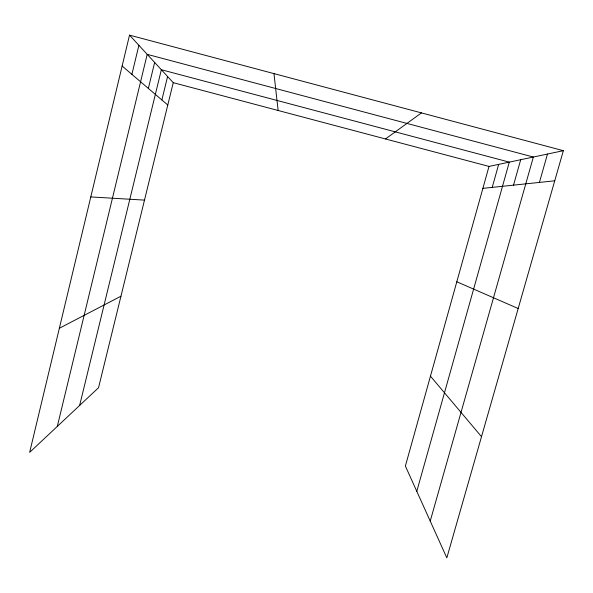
<?xml version="1.0" encoding="UTF-8"?>
<svg xmlns="http://www.w3.org/2000/svg" width="593" height="593" viewBox="0 0 593 593"><rect width="100%" height="100%" fill="white"/><g stroke="black" fill="none" stroke-linecap="round" stroke-linejoin="round"><path stroke-width="0.89" d="M129.526 35.135L29.65 452.37L98.549 387.696L173.26 82.672L129.526 35.135L563.35 150.689L446.825 557.865L405.382 466.054L489.003 166.425L563.35 150.689M131.898 74.362L138.888 45.305M57.306 426.411L147.205 54.348L533.366 157.034L430.229 521.084M148.354 88.416L154.654 62.443M79.64 405.449L161.355 69.729L509.298 162.134L416.79 491.315M161.874 99.965L167.597 76.519M492.22 187.388L498.661 164.387M513.531 185.149L520.706 159.717M539.415 182.429L547.487 154.047M385.48 138.97L421.46 112.892M59.367 328.24L120.957 296.211M482.88 188.366L554.729 180.813M90.803 196.928L144.499 200.115M173.26 82.672L489.003 166.425M456.81 281.771L518.186 308.523M122.136 66.023L167.789 105.013M430.466 376.17L481.509 436.678M273.973 73.606L278.132 110.491"/></g></svg>
